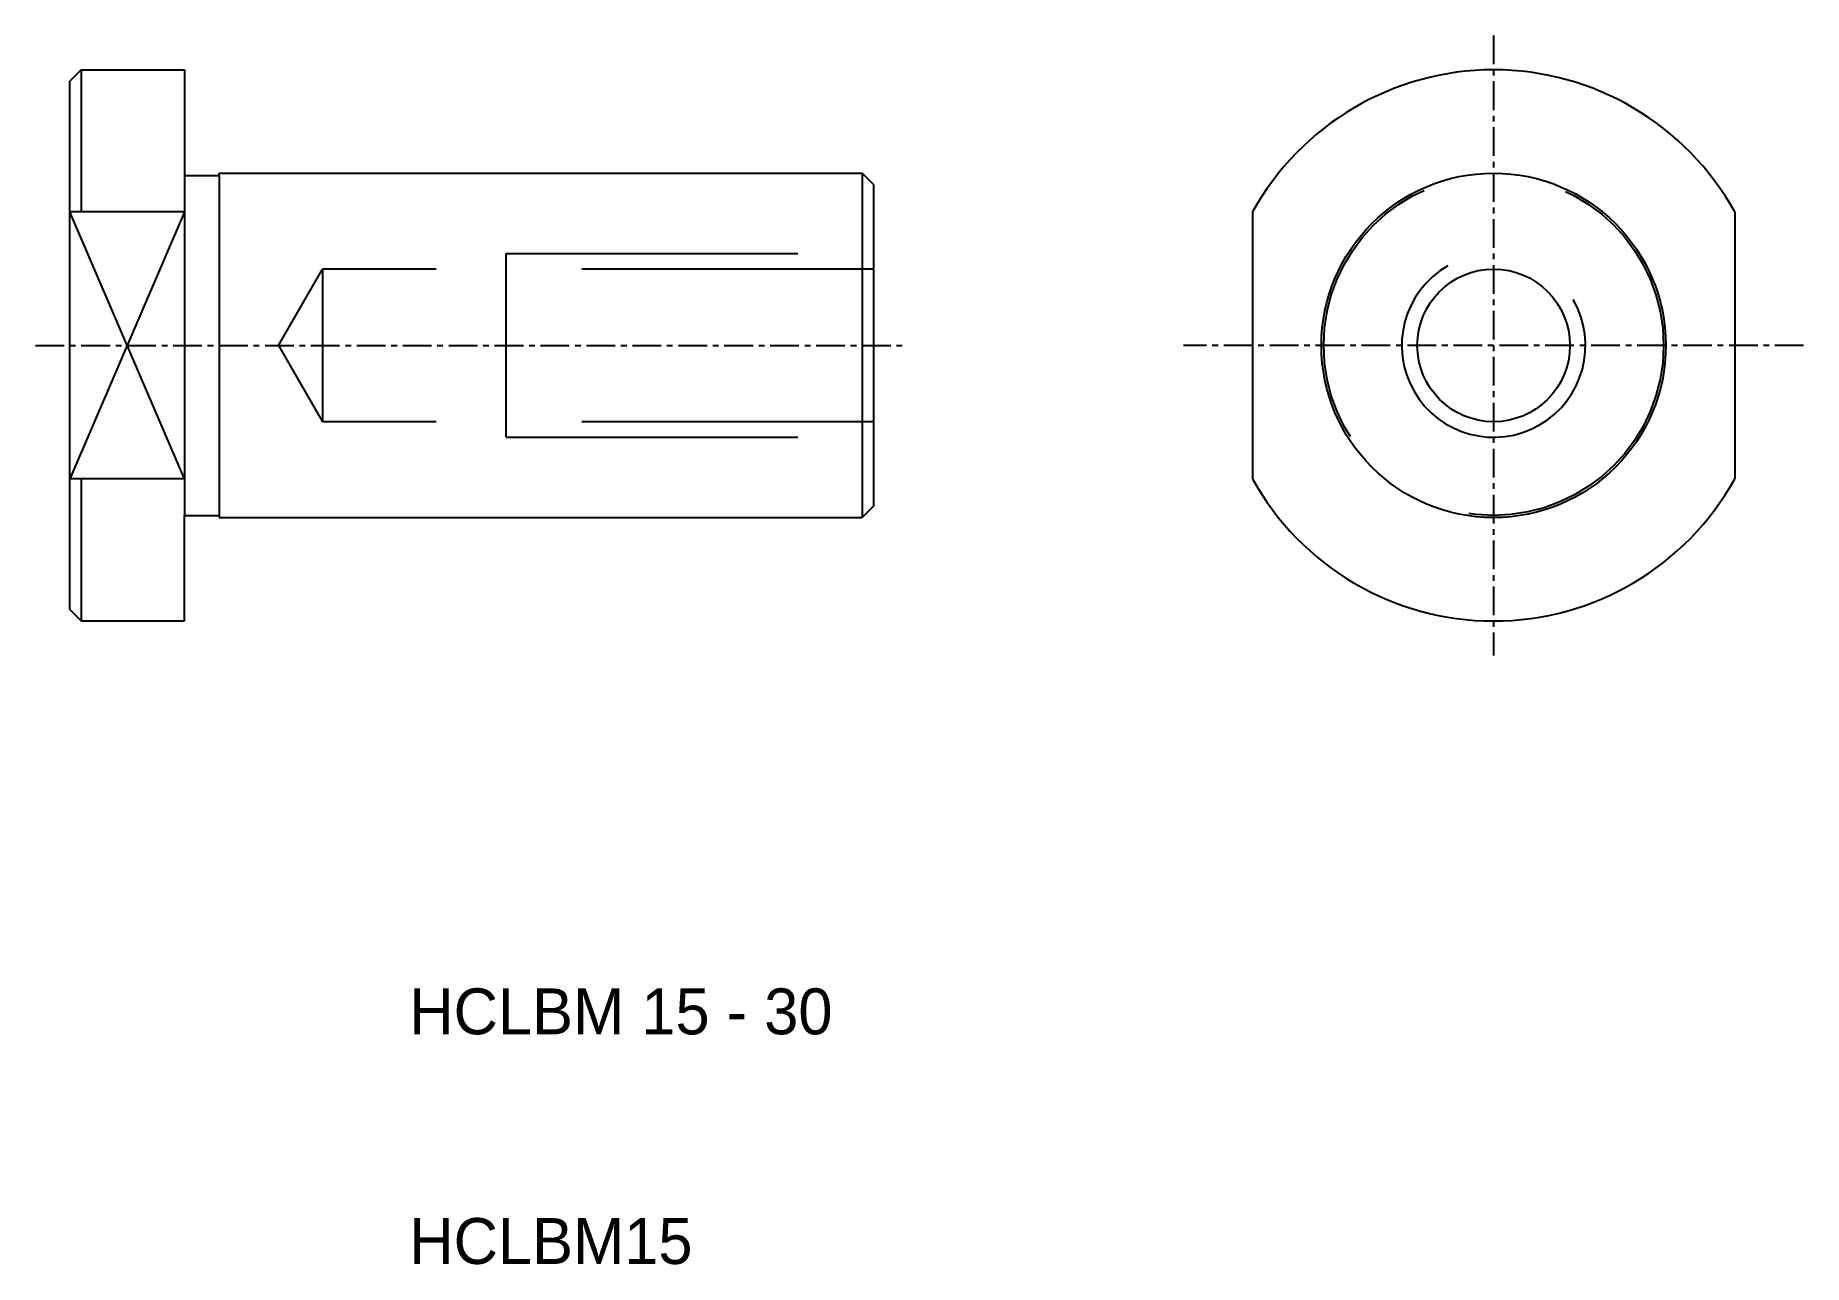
# Model space of a CAD drawing. Extents: x 71.4 to 148.4, y 69.6 to 123.2.
import ezdxf

# ---------------------------------------------------------------- set-up
doc = ezdxf.new("R2010")
doc.units = 0
doc.linetypes.add('CENTER', pattern=[2, 1.25, -0.25, 0.25, -0.25])
doc.linetypes.add('DASHED', pattern=[19.05, 12.7, -6.35])
doc.layers.get('0').update_dxf_attribs({"linetype": 'CONTINUOUS'})
doc.layers.add('CENTER', color=1, linetype='CENTER')

msp = doc.modelspace()

# ---------------------------------------------------------------- linework, layer by layer
for p, q in [((73.412, 121.652), (72.912, 121.152)), ((72.912, 98.152), (72.912, 121.152)), ((73.412, 121.652), (77.912, 121.652)), ((73.412, 121.652), (73.412, 115.462)), ((77.912, 121.652), (77.912, 117.052)), ((77.912, 117.052), (77.912, 102.252)), ((77.912, 117.052), (79.412, 117.052)), ((79.412, 117.152), (107.412, 117.152)), ((79.412, 117.052), (79.412, 117.152)), ((79.412, 117.052), (79.412, 102.252)), ((107.412, 117.152), (107.412, 102.152)), ((107.912, 116.652), (107.412, 117.152)), ((107.912, 116.652), (107.912, 102.652)), ((77.912, 115.462), (72.912, 115.462)), ((124.412, 115.462), (124.412, 103.843)), ((145.412, 115.462), (145.412, 103.843)), ((77.912, 103.843), (72.912, 103.843)), ((73.412, 103.843), (73.412, 97.652)), ((107.912, 102.652), (107.412, 102.152)), ((77.912, 97.652), (77.912, 102.252)), ((77.912, 102.252), (79.412, 102.252)), ((79.412, 102.252), (79.412, 102.152)), ((79.412, 102.152), (107.412, 102.152)), ((72.912, 98.152), (73.412, 97.652)), ((73.412, 97.652), (77.912, 97.652))]:
    msp.add_line(p, q)
at = {"color": 3}
for p, q in [((77.912, 103.843), (72.912, 115.462)), ((77.912, 115.462), (72.912, 103.843))]:
    msp.add_line(p, q, dxfattribs=at)
at = {"color": 3, "linetype": 'DASHED'}
for p, q in [((91.912, 113.652), (107.912, 113.652)), ((91.912, 105.652), (91.912, 113.652)), ((81.993, 109.652), (83.912, 112.976)), ((107.912, 112.976), (83.912, 112.976)), ((83.912, 112.976), (83.912, 106.329)), ((81.993, 109.652), (83.912, 106.329)), ((107.912, 106.329), (83.912, 106.329)), ((91.912, 105.652), (107.912, 105.652))]:
    msp.add_line(p, q, dxfattribs=at)
for radius in [7.5, 3.324]:
    msp.add_circle((134.912, 109.652), radius)
msp.add_circle((134.912, 109.652), 7.4, dxfattribs=at)
for start, end in [(28.95502, 151.04498), (208.95502, 331.04498)]:
    msp.add_arc((134.912, 109.652), 12, start, end)
at = {"color": 3}
msp.add_arc((134.912, 109.652), 4, 120, 30, dxfattribs=at)
at = {"layer": 'CENTER', "color": 1, "linetype": 'CENTER'}
for p, q in [((134.912, 123.152), (134.912, 96.152)), ((71.412, 109.652), (109.412, 109.652)), ((148.412, 109.652), (121.412, 109.652))]:
    msp.add_line(p, q, dxfattribs=at)

# ---------------------------------------------------------------- texts
for s, p in [('HCLBM 15 - 30', (87.692, 79.652)), ('HCLBM15', (87.692, 69.652))]:
    msp.add_text(s, height=2).set_placement(p)

doc.saveas('drawing.dxf')
